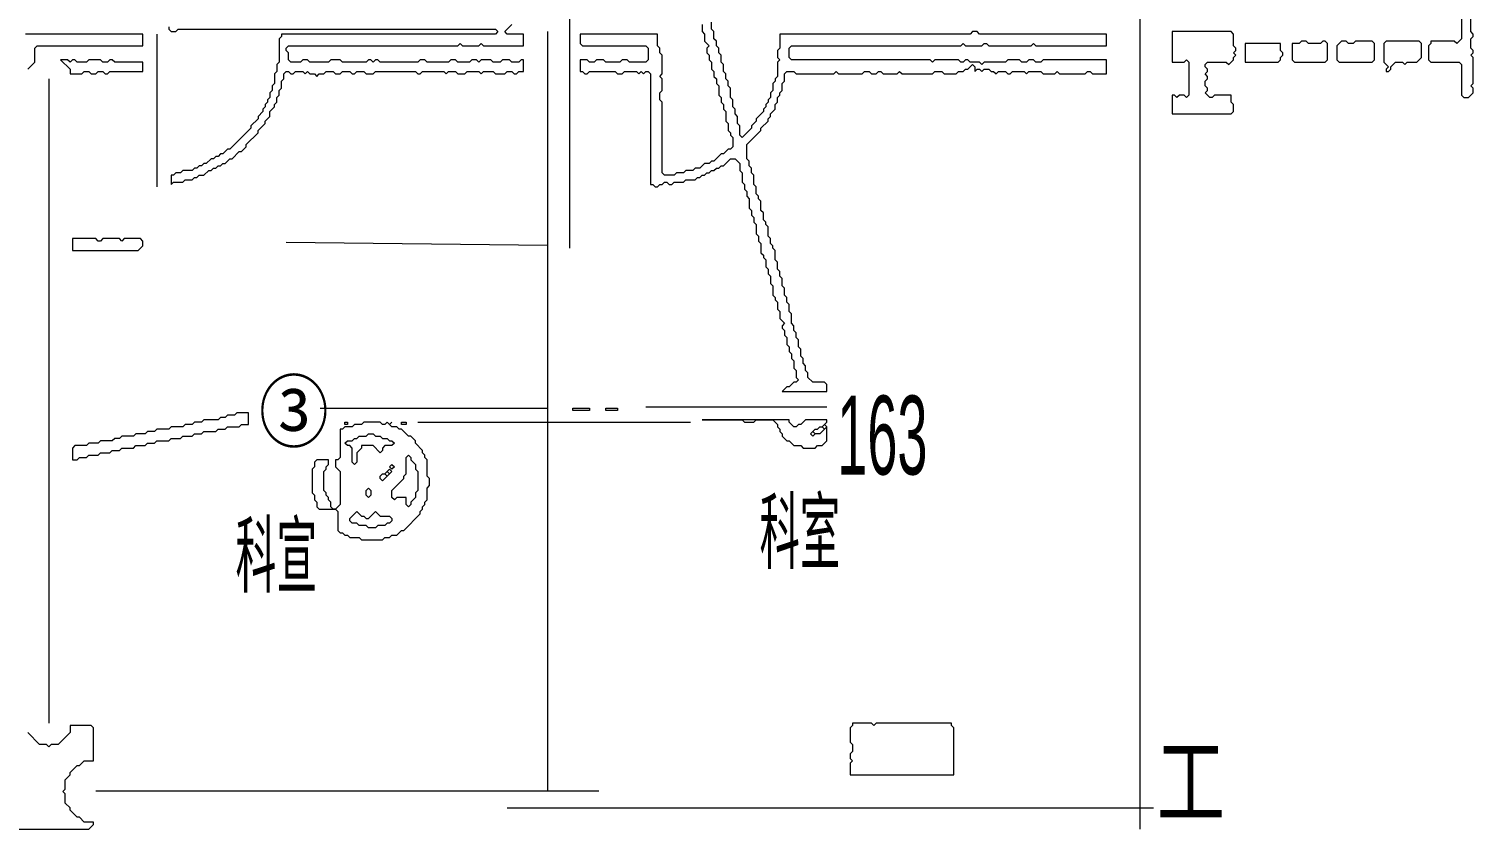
# Model space of a CAD drawing. Header units: millimetres. Extents: x 1 to 419, y 0 to 297.
# Drawn here: x 281 to 334.8, y 106.3 to 136.1 of the extents above; entities that cross this region are included whole.
import ezdxf

# ---------------------------------------------------------------- set-up
doc = ezdxf.new("R2010")
doc.units = ezdxf.units.MM
for name, color, linetype, lineweight in [('OCR_TEXT', 6, 'CONTINUOUS', 0), ('TRACE_CURVE', 6, 'CONTINUOUS', 0), ('TRACE_STRAIGHT', 5, 'CONTINUOUS', 0), ('TRACE_TEXT_SYMBOL', 6, 'CONTINUOUS', 0)]:
    doc.layers.add(name, color=color, linetype=linetype, lineweight=lineweight)
doc.styles.add('wqy-unicode', font='wqy-unicode')

msp = doc.modelspace()

# ---------------------------------------------------------------- linework, layer by layer
at = {"layer": 'TRACE_CURVE', "color": 6}
for points in [[(334.359, 144.498), (334.359, 135.74), (334.184, 135.565), (334.096, 135.653), (333.22, 135.653), (333.22, 135.565), (333.133, 135.477), (333.133, 134.952), (333.22, 134.864), (334.271, 134.864), (334.359, 134.777), (334.359, 133.638), (334.446, 133.551), (334.621, 133.551), (334.797, 133.726), (334.797, 133.901), (334.709, 133.989), (334.797, 134.076), (334.797, 135.04), (334.709, 135.127), (334.797, 135.215), (334.797, 135.302), (334.709, 135.39), (334.709, 135.74), (334.797, 135.828), (334.797, 135.915), (334.709, 136.003), (334.709, 136.879)], [(306.072, 136.266), (306.072, 136.003)], [(307.211, 133.201), (307.211, 133.463), (307.123, 133.551), (307.123, 133.901), (307.036, 133.989), (307.036, 134.164), (306.948, 134.251), (306.948, 134.427), (306.86, 134.514), (306.86, 134.777), (306.773, 134.864), (306.773, 135.127), (306.685, 135.215), (306.685, 135.39), (306.598, 135.477), (306.598, 135.653), (306.51, 135.74), (306.51, 136.003), (306.423, 136.09), (306.423, 136.353)], [(280.938, 134.602), (281.201, 134.864), (281.201, 135.39), (281.289, 135.477), (285.23, 135.477), (285.23, 135.915), (280.851, 135.915)], [(306.072, 136.003), (306.16, 135.915), (306.16, 135.653), (306.335, 135.477), (306.247, 135.39), (306.247, 135.215), (306.335, 135.127), (306.335, 134.952), (306.423, 134.864), (306.423, 134.602), (306.51, 134.514), (306.51, 134.339), (306.598, 134.251), (306.598, 134.076), (306.685, 133.989), (306.685, 133.638), (306.773, 133.551), (306.773, 133.376), (306.86, 133.288), (306.86, 133.113), (306.948, 133.025), (306.948, 132.675), (307.036, 132.588), (307.036, 132.325), (307.123, 132.237), (307.123, 132.15), (307.211, 132.062), (307.211, 131.712), (307.123, 131.624), (307.036, 131.624), (306.86, 131.449), (306.773, 131.449), (306.51, 131.186), (306.423, 131.186), (306.335, 131.099), (306.16, 131.099), (305.985, 130.924), (305.81, 130.924), (305.722, 130.836), (305.459, 130.836), (305.372, 130.748), (305.109, 130.748), (305.021, 130.661), (304.671, 130.661), (304.583, 130.748), (304.583, 133.376), (304.496, 133.463), (304.496, 133.726), (304.583, 133.814), (304.583, 134.251), (304.496, 134.339), (304.583, 134.427), (304.583, 135.127), (304.496, 135.215), (304.496, 135.39), (304.408, 135.477), (304.408, 135.915), (301.518, 135.915), (301.518, 135.565), (301.606, 135.477), (303.97, 135.477), (304.058, 135.39), (304.058, 134.952), (303.97, 134.864)], [(317.369, 134.864), (316.581, 134.864), (316.494, 134.777), (316.406, 134.864), (316.056, 134.864), (315.968, 134.952), (315.881, 134.952), (315.793, 134.864), (315.705, 134.864), (315.618, 134.952), (314.742, 134.952), (314.655, 134.864), (314.567, 134.952), (309.4, 134.952), (309.312, 135.04), (309.312, 135.39), (309.4, 135.477), (315.705, 135.477), (315.793, 135.565), (315.881, 135.477), (316.494, 135.477), (316.581, 135.565), (316.669, 135.565), (316.756, 135.477), (318.333, 135.477), (318.42, 135.565), (318.508, 135.477), (321.135, 135.477), (321.135, 135.915), (316.406, 135.915), (316.318, 136.003), (316.143, 136.003), (316.056, 135.915), (308.962, 135.915), (308.962, 135.39), (308.875, 135.302), (308.875, 135.04), (308.962, 134.952), (308.875, 134.864), (308.875, 134.339), (308.787, 134.251), (308.787, 134.164), (308.699, 134.076), (308.699, 133.814), (308.612, 133.726), (308.612, 133.551), (308.524, 133.463), (308.524, 133.376), (308.437, 133.288), (308.437, 133.201), (308.349, 133.113), (308.349, 133.025), (308.086, 132.763), (308.086, 132.675), (307.911, 132.5), (307.911, 132.412), (307.561, 132.062), (307.473, 132.15), (307.473, 132.5), (307.386, 132.588), (307.386, 132.85), (307.298, 132.938), (307.298, 133.113), (307.211, 133.201)], [(303.97, 134.864), (303.357, 134.864), (303.27, 134.952), (303.095, 134.952), (303.007, 134.864), (302.482, 134.864), (302.394, 134.952), (302.131, 134.952), (302.044, 134.864), (301.869, 134.864), (301.781, 134.952), (301.518, 134.952), (301.518, 134.514), (301.606, 134.514), (301.694, 134.427), (301.781, 134.427), (301.869, 134.514), (302.832, 134.514), (302.92, 134.427), (303.095, 134.427), (303.182, 134.514), (303.62, 134.514), (303.708, 134.427), (303.795, 134.514), (303.883, 134.427), (303.97, 134.514), (304.058, 134.514), (304.146, 134.427), (304.146, 130.311), (304.233, 130.311), (304.321, 130.223), (304.408, 130.223), (304.496, 130.311), (304.583, 130.311), (304.671, 130.398), (304.759, 130.398), (304.846, 130.311), (304.934, 130.311), (305.021, 130.398), (305.372, 130.398), (305.459, 130.486), (305.81, 130.486), (305.897, 130.573), (305.985, 130.573), (306.072, 130.661), (306.16, 130.661), (306.247, 130.748), (306.335, 130.748), (306.423, 130.836), (306.51, 130.836), (306.598, 130.924), (306.685, 130.924), (306.773, 131.011), (306.86, 131.011), (307.123, 131.274), (307.298, 131.274), (307.473, 131.099), (307.473, 130.836), (307.561, 130.748), (307.561, 130.398), (307.649, 130.311), (307.649, 130.135), (307.736, 130.048), (307.736, 129.873)], [(309.575, 134.427), (310.976, 134.427), (311.064, 134.514), (311.152, 134.427), (312.027, 134.427), (312.115, 134.514), (312.29, 134.514), (312.378, 134.427), (312.553, 134.427), (312.64, 134.514), (312.728, 134.514), (312.815, 134.427), (313.341, 134.427), (313.428, 134.514), (313.516, 134.427), (314.655, 134.427), (314.742, 134.514), (315.005, 134.514), (315.092, 134.427), (315.53, 134.427), (315.618, 134.514), (315.793, 134.514), (315.881, 134.602), (315.968, 134.602), (316.143, 134.777), (316.231, 134.689), (316.231, 134.514), (316.318, 134.602), (316.406, 134.602), (316.494, 134.514), (316.581, 134.602), (316.756, 134.602), (316.844, 134.514), (316.931, 134.514), (317.019, 134.427), (317.107, 134.514), (317.369, 134.514), (317.457, 134.427), (317.544, 134.427), (317.632, 134.514), (318.07, 134.514), (318.157, 134.427), (318.245, 134.514), (318.683, 134.514), (318.771, 134.427), (319.208, 134.427), (319.296, 134.514), (319.384, 134.427), (320.347, 134.427), (320.434, 134.514), (320.522, 134.514), (320.61, 134.427), (321.135, 134.427), (321.135, 134.952), (318.771, 134.952), (318.683, 134.864), (318.508, 134.864), (318.42, 134.952), (318.245, 134.952), (318.157, 134.864), (317.982, 134.864), (317.895, 134.952), (317.457, 134.952), (317.369, 134.864)], [(309.663, 124.531), (309.575, 124.618), (309.575, 124.793), (309.488, 124.881), (309.488, 125.056), (309.4, 125.144), (309.4, 125.494), (309.312, 125.582), (309.312, 125.844), (309.225, 125.932), (309.225, 126.107), (309.137, 126.195), (309.137, 126.457), (309.05, 126.545), (309.05, 126.808), (308.962, 126.895), (308.962, 127.07), (308.875, 127.158), (308.875, 127.421), (308.787, 127.508), (308.787, 127.859), (308.699, 127.946), (308.699, 128.034), (308.612, 128.121), (308.612, 128.296), (308.524, 128.384), (308.524, 128.734), (308.437, 128.822), (308.437, 128.909), (308.349, 128.997), (308.349, 129.26), (308.262, 129.347), (308.262, 129.698), (308.174, 129.785), (308.174, 129.873), (308.086, 129.96), (308.086, 130.223), (307.999, 130.311), (307.999, 130.661), (307.911, 130.748), (307.911, 130.924), (307.824, 131.011), (307.824, 131.186), (307.736, 131.274), (307.736, 131.799), (308.262, 132.325), (308.262, 132.412), (308.524, 132.675), (308.524, 132.763), (308.612, 132.85), (308.612, 132.938), (308.787, 133.113), (308.787, 133.288), (308.875, 133.376), (308.875, 133.551), (308.962, 133.638), (308.962, 133.726), (309.05, 133.814), (309.05, 134.076), (309.137, 134.164), (309.137, 134.427), (309.225, 134.514), (309.488, 134.514), (309.575, 134.427)], [(307.736, 129.873), (307.824, 129.785), (307.824, 129.435), (307.911, 129.347), (307.911, 129.172), (307.999, 129.085), (307.999, 128.909), (308.086, 128.822), (308.086, 128.472), (308.174, 128.384), (308.174, 128.209), (308.262, 128.121), (308.262, 127.771), (308.349, 127.683), (308.349, 127.596), (308.437, 127.508), (308.437, 127.245), (308.524, 127.158), (308.524, 126.983), (308.612, 126.895), (308.612, 126.632), (308.699, 126.545), (308.699, 126.195), (308.787, 126.107), (308.787, 126.019), (308.875, 125.932), (308.875, 125.669), (308.962, 125.582), (308.962, 125.319), (309.137, 125.144), (309.05, 125.056), (309.05, 124.969), (309.137, 124.881), (309.137, 124.706), (309.225, 124.618), (309.225, 124.356), (309.312, 124.268), (309.312, 124.093), (309.4, 124.005), (309.4, 123.83), (309.488, 123.743), (309.488, 123.48), (309.575, 123.392), (309.575, 123.129), (309.663, 123.042), (309.575, 122.954), (309.488, 122.954), (309.312, 122.779), (309.225, 122.779), (309.05, 122.604), (310.714, 122.604), (310.714, 122.867), (310.626, 122.954), (310.188, 122.954), (310.013, 123.129), (310.013, 123.305), (309.926, 123.392), (309.926, 123.567), (309.838, 123.655), (309.838, 123.83), (309.75, 123.918), (309.75, 124.18), (309.663, 124.268), (309.663, 124.531)]]:
    msp.add_lwpolyline(points, dxfattribs=at)
at = {"layer": 'TRACE_STRAIGHT', "color": 5}
for p, q in [((301.121, 144.514), (301.121, 127.946)), ((322.381, 137.36), (322.381, 106.315)), ((285.755, 135.915), (285.755, 130.223)), ((300.307, 136.003), (300.307, 107.745)), ((281.727, 134.251), (281.727, 110.256)), ((290.565, 128.168), (300.307, 128.057)), ((291.836, 121.982), (300.307, 121.982)), ((303.97, 122.035), (310.714, 122.035)), ((295.476, 121.466), (305.634, 121.466)), ((283.473, 107.745), (302.219, 107.745)), ((298.804, 107.103), (322.887, 107.103))]:
    msp.add_line(p, q, dxfattribs=at)
at = {"layer": 'TRACE_TEXT_SYMBOL', "color": 6}
for points in [[(286.193, 136.178), (286.193, 136.09), (286.28, 136.003), (286.456, 136.003), (286.543, 136.09), (298.366, 136.09), (298.453, 136.003), (298.366, 135.915), (290.396, 135.915), (290.396, 135.828), (290.309, 135.74), (290.309, 134.864), (290.221, 134.777), (290.221, 134.514), (290.134, 134.427), (290.134, 134.076), (290.046, 133.989), (290.046, 133.814), (289.959, 133.726), (289.959, 133.551), (289.871, 133.463), (289.871, 133.376), (289.783, 133.288), (289.783, 133.201), (289.696, 133.113), (289.696, 133.025), (289.521, 132.85), (289.521, 132.763), (289.258, 132.5), (289.258, 132.412), (288.47, 131.624), (288.382, 131.624), (288.207, 131.449)], [(295.563, 134.952), (295.476, 134.864), (294.075, 134.864), (293.987, 134.952), (293.899, 134.952), (293.812, 134.864), (293.724, 134.952), (293.637, 134.952), (293.549, 134.864), (292.673, 134.864), (292.586, 134.952), (292.236, 134.952), (292.148, 134.864), (291.447, 134.864), (291.36, 134.952), (291.185, 134.952), (291.097, 134.864), (290.747, 134.864), (290.659, 134.952), (290.659, 135.215), (290.572, 135.302), (290.572, 135.39), (290.659, 135.477), (296.965, 135.477), (297.052, 135.565), (297.14, 135.477), (297.753, 135.477), (297.84, 135.565), (297.928, 135.477), (299.417, 135.477), (299.417, 135.915), (298.804, 135.915), (298.716, 136.003), (298.979, 136.266)], [(291.272, 134.427), (291.36, 134.514), (291.447, 134.427), (291.622, 134.427), (291.71, 134.339), (291.798, 134.427), (291.973, 134.427), (292.06, 134.514), (292.323, 134.514), (292.411, 134.427), (292.586, 134.427), (292.673, 134.514), (292.936, 134.514), (293.024, 134.427), (293.111, 134.427), (293.199, 134.514), (293.462, 134.514), (293.549, 134.427), (293.812, 134.427), (293.899, 134.514), (295.388, 134.514), (295.476, 134.427), (295.563, 134.427), (295.651, 134.514), (296.439, 134.514), (296.527, 134.427), (296.614, 134.514), (296.877, 134.514), (296.965, 134.427), (297.227, 134.427), (297.315, 134.514), (297.753, 134.514), (297.84, 134.427), (297.928, 134.514), (298.278, 134.514), (298.366, 134.427), (298.716, 134.427), (298.804, 134.514), (298.979, 134.514), (299.066, 134.427), (299.154, 134.427), (299.241, 134.514), (299.417, 134.514), (299.417, 134.952), (299.329, 134.952), (299.241, 134.864), (298.979, 134.864), (298.891, 134.952), (298.628, 134.952), (298.541, 134.864), (298.278, 134.864), (298.191, 134.952), (297.84, 134.952), (297.753, 134.864), (297.665, 134.952), (297.49, 134.952), (297.402, 134.864), (296.965, 134.864), (296.877, 134.952), (296.702, 134.952), (296.614, 134.864), (295.826, 134.864), (295.738, 134.952), (295.563, 134.952)], [(288.207, 131.449), (288.12, 131.449), (288.032, 131.361), (287.944, 131.361), (287.857, 131.274), (287.769, 131.274), (287.594, 131.099), (287.506, 131.099), (287.419, 131.011), (287.331, 131.011), (287.244, 130.924), (287.156, 130.924), (287.069, 130.836), (286.718, 130.836), (286.631, 130.748), (286.456, 130.748), (286.368, 130.661), (286.28, 130.661), (286.28, 130.311), (286.368, 130.398), (286.718, 130.398), (286.806, 130.486), (287.069, 130.486), (287.156, 130.573), (287.244, 130.573), (287.331, 130.661), (287.506, 130.661), (287.682, 130.836), (287.769, 130.836), (287.857, 130.924), (287.944, 130.924), (288.032, 131.011), (288.12, 131.011), (288.207, 131.099), (288.295, 131.099), (288.47, 131.274), (288.557, 131.274), (288.82, 131.537), (288.908, 131.537), (289.083, 131.712), (289.083, 131.799), (289.521, 132.237), (289.521, 132.325), (289.783, 132.588), (289.783, 132.675), (289.959, 132.85), (289.959, 133.025), (290.134, 133.201), (290.134, 133.288), (290.221, 133.376), (290.221, 133.551), (290.309, 133.638), (290.309, 133.814), (290.396, 133.901), (290.396, 134.164), (290.484, 134.251), (290.484, 134.427), (290.572, 134.514), (290.659, 134.514), (290.747, 134.427), (290.834, 134.427), (290.922, 134.514), (291.185, 134.514), (291.272, 134.427)], [(293.462, 121.466), (293.374, 121.378), (293.111, 121.378), (293.024, 121.29), (292.761, 121.29), (292.673, 121.203), (292.586, 121.203), (292.586, 120.152), (292.498, 120.064), (292.411, 120.064), (292.411, 119.802), (292.586, 119.627), (292.586, 118.4), (292.411, 118.225), (292.323, 118.225), (292.236, 118.313), (292.236, 118.488), (292.148, 118.576), (292.148, 118.663), (292.06, 118.751), (292.06, 118.838), (291.973, 118.926), (291.973, 119.627), (292.06, 119.714), (292.06, 119.802), (292.148, 119.889), (292.148, 120.064), (291.71, 120.064), (291.622, 119.977), (291.622, 119.802), (291.535, 119.714), (291.535, 118.838), (291.622, 118.751), (291.622, 118.576), (291.71, 118.488), (291.71, 118.313), (291.798, 118.225), (292.411, 118.225), (292.498, 118.138), (292.498, 117.437), (292.586, 117.35), (292.673, 117.35), (292.761, 117.262), (292.849, 117.262), (292.936, 117.174), (293.286, 117.174), (293.374, 117.087), (294.162, 117.087), (294.25, 117.174), (294.425, 117.174), (294.512, 117.262), (294.688, 117.262), (294.863, 117.437), (294.95, 117.437), (295.563, 118.05), (295.563, 118.138), (295.651, 118.225), (295.651, 118.313), (295.738, 118.4), (295.738, 118.488), (295.826, 118.576), (295.826, 119.013), (295.914, 119.101), (295.914, 119.364)], [(295.914, 119.364), (295.826, 119.451), (295.826, 120.064), (295.738, 120.152), (295.738, 120.24), (295.651, 120.327), (295.651, 120.415), (295.388, 120.677), (295.388, 120.765), (295.213, 120.94), (295.125, 120.94), (294.863, 121.203), (294.775, 121.203), (294.688, 121.29), (294.512, 121.29), (294.425, 121.378), (294.512, 121.466), (294.425, 121.378), (294.337, 121.466), (294.25, 121.378), (294.162, 121.378), (294.075, 121.466), (293.462, 121.466)], [(279.712, 106.315), (283.215, 106.315), (283.39, 106.49), (283.39, 106.578), (283.04, 106.578), (282.865, 106.753), (282.777, 106.753), (282.515, 107.016), (282.515, 107.103), (282.34, 107.279), (282.34, 107.629), (282.252, 107.716), (282.34, 107.804), (282.34, 108.154), (282.515, 108.329), (282.515, 108.417), (282.777, 108.68), (282.865, 108.68), (283.04, 108.855), (283.39, 108.855), (283.39, 110.081), (283.303, 110.168), (282.515, 110.168), (282.515, 109.906), (282.077, 109.468), (281.814, 109.468), (281.727, 109.38), (281.639, 109.468), (281.376, 109.468), (280.938, 109.906)]]:
    msp.add_lwpolyline(points, dxfattribs=at)
for points in [[(323.587, 136.003), (323.587, 134.864), (324.025, 134.864), (324.113, 134.952), (324.2, 134.864), (324.2, 133.638), (324.113, 133.551), (324.025, 133.638), (323.85, 133.638), (323.762, 133.551), (323.675, 133.638), (323.587, 133.638), (323.587, 132.938), (325.776, 132.938), (325.864, 133.025), (325.864, 133.288), (325.776, 133.376), (325.776, 133.638), (325.163, 133.638), (325.076, 133.551), (324.988, 133.551), (324.813, 133.726), (324.901, 133.814), (324.901, 133.901), (324.813, 133.989), (324.813, 134.164), (324.901, 134.251), (324.901, 134.339), (324.813, 134.427), (324.901, 134.514), (324.901, 134.602), (324.813, 134.689), (324.813, 134.777), (324.901, 134.864), (325.601, 134.864), (325.689, 134.777), (325.864, 134.952), (325.864, 135.04), (325.952, 135.127), (325.864, 135.215), (325.952, 135.302), (325.952, 135.39), (325.864, 135.477), (325.864, 135.915), (325.776, 136.003)], [(328.404, 135.653), (328.316, 135.565), (328.053, 135.565), (328.053, 134.952), (328.141, 134.864), (329.279, 134.864), (329.367, 134.952), (329.367, 135.565), (329.279, 135.653), (329.192, 135.653), (329.104, 135.565), (328.666, 135.565), (328.579, 135.653)], [(329.892, 135.653), (329.717, 135.477), (329.717, 134.952), (329.805, 134.864), (331.031, 134.864), (331.118, 134.952), (331.118, 135.565), (331.031, 135.653), (330.418, 135.653), (330.33, 135.565), (330.155, 135.565), (330.068, 135.653)], [(331.556, 135.653), (331.469, 135.565), (331.469, 134.864), (331.644, 134.689), (331.556, 134.602), (331.556, 134.514), (331.644, 134.514), (331.732, 134.602), (331.732, 134.689), (331.907, 134.864), (332.169, 134.864), (332.257, 134.777), (332.345, 134.864), (332.695, 134.864), (332.87, 135.04), (332.87, 135.565), (332.782, 135.653)], [(326.302, 135.565), (326.302, 134.864), (327.528, 134.864), (327.616, 134.952), (327.616, 135.04), (327.703, 135.127), (327.703, 135.215), (327.616, 135.302), (327.616, 135.565)], [(282.164, 134.952), (282.515, 134.602), (282.515, 134.427), (282.953, 134.427), (283.04, 134.514), (283.215, 134.514), (283.303, 134.427), (283.478, 134.427), (283.566, 134.514), (283.741, 134.514), (283.828, 134.427), (283.916, 134.427), (284.004, 134.514), (285.23, 134.514), (285.23, 134.864), (284.179, 134.864), (284.091, 134.952), (284.004, 134.952), (283.916, 134.864), (283.741, 134.864), (283.653, 134.952), (283.215, 134.952), (283.128, 134.864), (282.777, 134.864), (282.69, 134.952), (282.602, 134.952), (282.515, 134.864), (282.427, 134.952)], [(282.602, 128.296), (282.602, 127.859), (285.054, 127.859), (285.23, 128.034), (285.23, 128.209), (285.142, 128.296), (284.529, 128.296), (284.441, 128.209), (284.354, 128.296), (283.741, 128.296), (283.653, 128.209), (283.566, 128.209), (283.478, 128.296)], [(288.733, 121.816), (288.645, 121.728), (288.382, 121.728), (288.295, 121.641), (288.12, 121.641), (288.032, 121.553), (287.506, 121.553), (287.419, 121.466), (287.156, 121.466), (287.069, 121.378), (286.806, 121.378), (286.718, 121.29), (286.28, 121.29), (286.193, 121.203), (285.755, 121.203), (285.667, 121.115), (285.405, 121.115), (285.317, 121.028), (284.967, 121.028), (284.879, 120.94), (284.441, 120.94), (284.354, 120.853), (284.179, 120.853), (284.091, 120.765), (283.653, 120.765), (283.566, 120.677), (283.215, 120.677), (283.128, 120.59), (282.69, 120.59), (282.602, 120.502), (282.602, 120.064), (282.777, 120.064), (282.865, 120.152), (283.128, 120.152), (283.215, 120.24), (283.566, 120.24), (283.653, 120.327), (284.004, 120.327), (284.091, 120.415), (284.354, 120.415), (284.441, 120.502), (284.879, 120.502), (284.967, 120.59), (285.317, 120.59), (285.405, 120.677), (285.667, 120.677), (285.755, 120.765), (286.193, 120.765), (286.28, 120.853), (286.631, 120.853), (286.718, 120.94), (287.069, 120.94), (287.156, 121.028), (287.419, 121.028), (287.506, 121.115), (287.944, 121.115), (288.032, 121.203), (288.295, 121.203), (288.382, 121.29), (288.82, 121.29), (288.908, 121.378), (289.17, 121.378), (289.17, 121.816)], [(301.256, 121.991), (301.869, 121.991), (301.869, 121.903), (301.256, 121.903)], [(302.482, 121.991), (302.92, 121.991), (302.92, 121.903), (302.482, 121.903)], [(292.761, 121.466), (292.849, 121.466), (292.849, 121.378), (292.761, 121.378)], [(294.863, 121.466), (295.038, 121.466), (295.038, 121.378), (294.863, 121.378)], [(306.072, 121.553), (307.561, 121.553), (307.649, 121.466), (307.999, 121.466), (308.086, 121.553), (308.699, 121.553), (308.875, 121.378), (308.875, 121.29), (308.962, 121.203), (308.962, 121.115), (309.05, 121.028), (309.05, 120.94), (309.225, 120.765), (309.312, 120.765), (309.488, 120.59), (309.75, 120.59), (309.838, 120.502), (310.276, 120.502), (310.363, 120.59), (310.539, 120.59), (310.714, 120.765), (310.714, 121.29), (310.626, 121.378), (310.714, 121.466), (310.714, 121.553), (309.926, 121.553), (309.75, 121.378), (309.663, 121.378), (309.575, 121.29), (309.488, 121.29), (309.312, 121.466), (309.312, 121.553)], [(310.101, 121.028), (310.188, 121.115), (310.276, 121.028), (310.188, 120.94)], [(310.363, 121.203), (310.451, 121.29), (310.539, 121.29), (310.626, 121.203), (310.451, 121.028), (310.276, 121.028), (310.188, 121.115), (310.276, 121.203)], [(310.539, 121.29), (310.626, 121.378), (310.714, 121.29), (310.626, 121.203)], [(293.549, 120.94), (293.637, 121.028), (293.812, 121.028), (293.899, 120.94), (294.075, 120.94), (294.162, 120.853), (294.337, 120.853), (294.425, 120.765), (294.512, 120.765), (294.6, 120.677), (294.512, 120.59), (294.25, 120.59), (294.162, 120.502), (294.162, 120.415), (294.075, 120.327), (293.812, 120.59), (293.374, 120.59), (293.374, 120.502), (293.199, 120.327), (293.199, 119.977), (293.111, 119.889), (293.024, 119.977), (293.024, 120.502), (292.936, 120.59), (292.849, 120.59), (292.761, 120.677), (292.849, 120.765), (293.024, 120.765), (293.111, 120.853), (293.199, 120.853), (293.286, 120.94)], [(295.038, 120.152), (295.125, 120.24), (295.213, 120.152), (295.213, 120.064), (295.388, 119.889), (295.388, 119.714), (295.476, 119.627), (295.476, 118.926), (295.388, 118.838), (295.388, 118.663), (295.213, 118.488), (295.213, 118.4), (295.125, 118.313), (295.038, 118.4), (295.038, 118.663), (294.688, 118.663), (294.6, 118.576), (294.512, 118.663), (294.512, 118.926), (294.95, 119.364), (294.95, 119.451), (295.038, 119.539)], [(294.075, 119.451), (294.162, 119.539), (294.25, 119.539), (294.337, 119.451), (294.162, 119.276), (294.075, 119.364)], [(294.25, 119.539), (294.337, 119.627), (294.425, 119.539), (294.337, 119.451)], [(294.337, 119.627), (294.425, 119.714), (294.512, 119.627), (294.425, 119.539)], [(294.425, 119.802), (294.512, 119.889), (294.6, 119.802), (294.512, 119.714)], [(293.549, 118.926), (293.637, 119.013), (293.724, 118.926), (293.724, 118.751), (293.637, 118.663), (293.549, 118.751)], [(293.199, 118.138), (293.374, 117.963), (293.462, 117.963), (293.549, 117.875), (293.637, 117.875), (293.899, 118.138), (294.075, 117.963), (294.425, 117.963), (294.512, 117.875), (294.512, 117.787), (294.425, 117.7), (294.337, 117.7), (294.25, 117.612), (293.987, 117.612), (293.899, 117.525), (293.637, 117.525), (293.549, 117.612), (293.286, 117.612), (293.199, 117.7), (293.024, 117.7), (292.936, 117.787), (292.936, 117.875)], [(311.677, 110.256), (311.677, 110.168), (311.589, 110.081), (311.589, 109.555), (311.677, 109.468), (311.677, 109.205), (311.589, 109.118), (311.589, 108.942), (311.677, 108.855), (311.589, 108.767), (311.589, 108.329), (315.443, 108.329), (315.443, 110.081), (315.355, 110.168), (315.355, 110.256), (312.553, 110.256), (312.465, 110.168), (312.378, 110.256)]]:
    msp.add_lwpolyline(points, close=True, dxfattribs=at)

# ---------------------------------------------------------------- texts
at = {"layer": 'OCR_TEXT', "color": 6, "style": 'wqy-unicode'}
for s, height, width, p in [('③', 2.186, 0.875886, (289.549, 120.767)), ('163', 2.9372, 0.513003, (311.104, 119.516)), ('科室', 2.3225, 0.473463, (308.21, 116.24)), ('科宣', 2.3225, 0.479963, (288.681, 115.364)), ('工', 2.664, 0.700141, (323.004, 106.763))]:
    msp.add_text(s, height=height, dxfattribs=dict(at, width=width)).set_placement(p)

doc.saveas('drawing.dxf')
